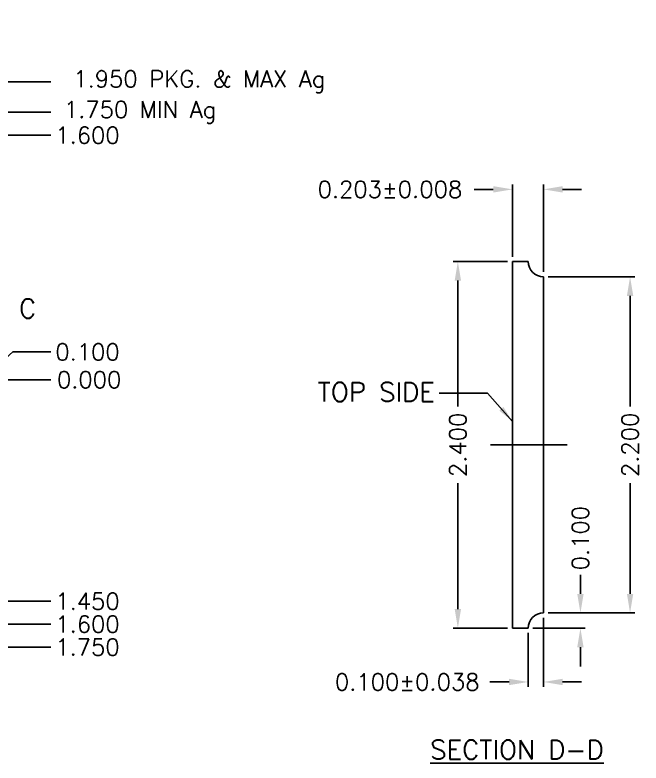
# Model space of a CAD drawing. Extents: x -28 to 112, y -64 to 32.
# Drawn here: x 21.17 to 47.4, y -16.05 to 15.28 of the extents above; entities that cross this region are included whole.
import ezdxf
from ezdxf.enums import TextEntityAlignment as Align
from ezdxf.lldxf.tags import DXFTag

# ---------------------------------------------------------------- set-up
doc = ezdxf.new("R2010")
doc.units = 0
doc.header["$LTSCALE"] = 8
doc.header["$MEASUREMENT"] = 0
doc.layers.add('CEN', color=2, linetype='CENTER')
doc.layers.add('DIM', color=7, linetype='Continuous')
doc.styles.add('SIMPLEX', font='SIMPLEX.shx', dxfattribs={"height": 0.7})
doc.styles.get("Standard").update_dxf_attribs({"font": 'SIMPLEX.shx', "height": 0.8})
tags = doc.linetypes.add('CENTER', pattern=[2, 1.25, -0.25, 0.25, -0.25]).pattern_tags.tags
tags[10:11] = [DXFTag(74, 4), DXFTag(75, 0), DXFTag(340, '0'), DXFTag(46, 1.0), DXFTag(50, 0.0), DXFTag(44, 0.0), DXFTag(45, 0.0)]
tags[8:9] = [DXFTag(74, 4), DXFTag(75, 0), DXFTag(340, '0'), DXFTag(46, 1.0), DXFTag(50, 0.0), DXFTag(44, 0.0), DXFTag(45, 0.0)]
tags[6:7] = [DXFTag(74, 4), DXFTag(75, 0), DXFTag(340, '0'), DXFTag(46, 1.0), DXFTag(50, 0.0), DXFTag(44, 0.0), DXFTag(45, 0.0)]
tags[4:5] = [DXFTag(74, 4), DXFTag(75, 0), DXFTag(340, '0'), DXFTag(46, 1.0), DXFTag(50, 0.0), DXFTag(44, 0.0), DXFTag(45, 0.0)]
doc.dimstyles.new('UNIT', dxfattribs={"dimtxt": 0.7, "dimasz": 0.8, "dimexe": 0.2, "dimexo": 0.2, "dimgap": 0.2, "dimtad": 0, "dimdec": 3, "dimlfac": 0.15625, "dimzin": 0, "dimdsep": 46, "dimtxsty": 'SIMPLEX', "dimcen": 0.2, "dimclrd": 2, "dimclre": 2, "dimclrt": 256, "dimadec": 0, "dimazin": 0, "dimtfac": 1, "dimtdec": 3, "dimtofl": 0, "dimtmove": 0, "dimatfit": 3, "dimfxl": 1, "dimtolj": 1, "dimtzin": 0, "dimlwd": -1, "dimlwe": -1, "dimarcsym": 0})

# ---------------------------------------------------------------- blocks, each defined once
blk = doc.blocks.new('*D1')
at = {"layer": 'DEFPOINTS', "color": 0, "transparency": 16777216}
for p in [(208.664, -267.428), (211.736, -267.428), (231.344, -267.428)]:
    blk.add_point(p, dxfattribs=at)
at = {"layer": 'DIM', "color": 2, "transparency": 16777216}
blk.add_line((211.936, -267.428), (231.344, -267.428), dxfattribs=at)
at = {"layer": 'DIM', "transparency": 16777216, "insert": (232.944, -267.428), "char_height": 0.7, "attachment_point": 5, "style": 'SIMPLEX'}
blk.add_mtext('\\A1;0.000', dxfattribs=at)
blk = doc.blocks.new('*D22')
at = {"layer": 'DEFPOINTS', "color": 0, "transparency": 16777216}
for p in [(231.344, -266.263), (227.544, -266.788), (208.664, -267.428)]:
    blk.add_point(p, dxfattribs=at)
at = {"layer": 'DIM', "color": 2, "transparency": 16777216}
for p, q in [((229.144, -266.788), (229.744, -266.263)), ((229.744, -266.263), (231.344, -266.263)), ((227.744, -266.788), (229.144, -266.788))]:
    blk.add_line(p, q, dxfattribs=at)
at = {"layer": 'DIM', "transparency": 16777216, "insert": (232.877, -266.263), "char_height": 0.7, "attachment_point": 5, "style": 'SIMPLEX'}
blk.add_mtext('\\A1;0.100', dxfattribs=at)
blk = doc.blocks.new('*D24')
at = {"layer": 'DEFPOINTS', "color": 0, "transparency": 16777216}
for p in [(224.344, -254.948), (231.344, -254.948), (208.664, -267.428)]:
    blk.add_point(p, dxfattribs=at)
at = {"layer": 'DIM', "color": 2, "transparency": 16777216}
blk.add_line((224.544, -254.948), (231.344, -254.948), dxfattribs=at)
at = {"layer": 'DIM', "transparency": 16777216, "insert": (237.561, -254.948), "char_height": 0.7, "attachment_point": 5, "style": 'SIMPLEX'}
blk.add_mtext('\\A1;{\\C1;1.950 PKG. &\\C2; MAX Ag}', dxfattribs=at)
blk = doc.blocks.new('*D31')
at = {"layer": 'DEFPOINTS', "color": 0, "transparency": 16777216}
for p in [(221.024, -257.188), (231.344, -257.188), (208.664, -267.428)]:
    blk.add_point(p, dxfattribs=at)
at = {"layer": 'DIM', "color": 2, "transparency": 16777216}
blk.add_line((221.224, -257.188), (231.344, -257.188), dxfattribs=at)
at = {"layer": 'DIM', "transparency": 16777216, "insert": (232.877, -257.188), "char_height": 0.7, "attachment_point": 5, "style": 'SIMPLEX'}
blk.add_mtext('\\A1;1.600', dxfattribs=at)
blk = doc.blocks.new('*D35')
at = {"layer": 'DEFPOINTS', "color": 0, "transparency": 16777216}
for p in [(208.664, -267.428), (227.544, -277.668), (231.344, -277.668)]:
    blk.add_point(p, dxfattribs=at)
at = {"layer": 'DIM', "color": 2, "transparency": 16777216}
blk.add_line((227.744, -277.668), (231.344, -277.668), dxfattribs=at)
at = {"layer": 'DIM', "transparency": 16777216, "insert": (232.877, -277.668), "char_height": 0.7, "attachment_point": 5, "style": 'SIMPLEX'}
blk.add_mtext('\\A1;1.600', dxfattribs=at)
blk = doc.blocks.new('*D54')
at = {"layer": 'DEFPOINTS', "color": 0, "transparency": 16777216}
for p in [(250.674, -259.455), (250.674, -262.476), (251.973, -263.116)]:
    blk.add_point(p, dxfattribs=at)
at = {"layer": 'DIM', "color": 2, "transparency": 16777216}
for p, q in [((250.674, -262.276), (250.674, -259.255)), ((251.973, -262.916), (251.973, -259.255)), ((249.874, -259.455), (249.074, -259.455)), ((252.773, -259.455), (253.573, -259.455))]:
    blk.add_line(p, q, dxfattribs=at)
for points in [[(249.874, -259.322), (249.874, -259.588), (250.674, -259.455)], [(252.773, -259.322), (252.773, -259.588), (251.973, -259.455)]]:
    blk.add_solid(points, dxfattribs=at)
at = {"layer": 'DIM', "transparency": 16777216, "insert": (245.541, -259.455), "char_height": 0.7, "attachment_point": 5, "style": 'SIMPLEX'}
blk.add_mtext('\\A1;0.203%%P0.008', dxfattribs=at)
blk = doc.blocks.new('*D55')
at = {"layer": 'DEFPOINTS', "color": 0, "transparency": 16777216}
for p in [(251.973, -277.196), (251.333, -277.836), (251.333, -280.088)]:
    blk.add_point(p, dxfattribs=at)
at = {"layer": 'DIM', "color": 2, "transparency": 16777216}
for p, q in [((251.973, -277.396), (251.973, -280.288)), ((251.333, -278.036), (251.333, -280.288)), ((250.533, -280.088), (249.733, -280.088)), ((252.773, -280.088), (253.573, -280.088))]:
    blk.add_line(p, q, dxfattribs=at)
for points in [[(250.533, -279.954), (250.533, -280.221), (251.333, -280.088)], [(252.773, -279.954), (252.773, -280.221), (251.973, -280.088)]]:
    blk.add_solid(points, dxfattribs=at)
at = {"layer": 'DIM', "transparency": 16777216, "insert": (246.266, -280.088), "char_height": 0.7, "attachment_point": 5, "style": 'SIMPLEX'}
blk.add_mtext('\\A1;0.100%%P0.038', dxfattribs=at)
blk = doc.blocks.new('*D57')
at = {"color": 2, "transparency": 16777216}
for p, q in [((252.173, -263.116), (255.802, -263.116)), ((255.602, -263.916), (255.602, -268.556)), ((255.602, -276.396), (255.602, -271.756)), ((252.173, -277.196), (255.802, -277.196))]:
    blk.add_line(p, q, dxfattribs=at)
for points in [[(255.469, -263.916), (255.735, -263.916), (255.602, -263.116)], [(255.469, -276.396), (255.735, -276.396), (255.602, -277.196)]]:
    blk.add_solid(points, dxfattribs=at)
at = {"layer": 'DEFPOINTS', "color": 0, "transparency": 16777216}
for p in [(251.973, -263.116), (251.973, -277.196), (255.602, -277.196)]:
    blk.add_point(p, dxfattribs=at)
at = {"transparency": 16777216, "insert": (255.602, -270.156), "char_height": 0.7, "attachment_point": 5, "rotation": 90, "style": 'SIMPLEX'}
blk.add_mtext('\\A1;2.200', dxfattribs=at)
blk = doc.blocks.new('*D56')
at = {"layer": 'DEFPOINTS', "color": 0, "transparency": 16777216}
for p in [(250.674, -262.476), (248.389, -277.836), (250.674, -277.836)]:
    blk.add_point(p, dxfattribs=at)
at = {"layer": 'DIM', "color": 2, "transparency": 16777216}
for p, q in [((250.474, -262.476), (248.189, -262.476)), ((248.389, -263.276), (248.389, -268.556)), ((248.389, -277.036), (248.389, -271.756)), ((250.474, -277.836), (248.189, -277.836))]:
    blk.add_line(p, q, dxfattribs=at)
for points in [[(248.255, -263.276), (248.522, -263.276), (248.389, -262.476)], [(248.255, -277.036), (248.522, -277.036), (248.389, -277.836)]]:
    blk.add_solid(points, dxfattribs=at)
at = {"layer": 'DIM', "transparency": 16777216, "insert": (248.389, -270.156), "char_height": 0.7, "attachment_point": 5, "rotation": 90, "style": 'SIMPLEX'}
blk.add_mtext('\\A1;2.400', dxfattribs=at)
blk = doc.blocks.new('*D85')
at = {"layer": 'DEFPOINTS', "color": 0, "transparency": 16777216}
for p in [(251.973, -277.196), (253.523, -277.196), (251.333, -277.836)]:
    blk.add_point(p, dxfattribs=at)
at = {"layer": 'DIM', "color": 2, "transparency": 16777216}
for p, q in [((253.523, -276.396), (253.523, -275.596)), ((252.173, -277.196), (253.723, -277.196)), ((251.533, -277.836), (253.723, -277.836)), ((253.523, -278.636), (253.523, -279.436))]:
    blk.add_line(p, q, dxfattribs=at)
for points in [[(253.389, -276.396), (253.656, -276.396), (253.523, -277.196)], [(253.389, -278.636), (253.656, -278.636), (253.523, -277.836)]]:
    blk.add_solid(points, dxfattribs=at)
at = {"layer": 'DIM', "transparency": 16777216, "insert": (253.523, -274.062), "char_height": 0.7, "attachment_point": 5, "rotation": 90, "style": 'SIMPLEX'}
blk.add_mtext('\\A1;0.100', dxfattribs=at)
blk = doc.blocks.new('*D88')
at = {"layer": 'DEFPOINTS', "color": 0, "transparency": 16777216}
for p in [(208.664, -267.428), (221.88, -276.708), (231.344, -276.708)]:
    blk.add_point(p, dxfattribs=at)
at = {"layer": 'DIM', "color": 2, "transparency": 16777216}
blk.add_line((222.08, -276.708), (231.344, -276.708), dxfattribs=at)
at = {"layer": 'DIM', "transparency": 16777216, "insert": (232.877, -276.708), "char_height": 0.7, "attachment_point": 5, "style": 'SIMPLEX'}
blk.add_mtext('\\A1;1.450', dxfattribs=at)
blk = doc.blocks.new('*D89')
at = {"layer": 'DEFPOINTS', "color": 0, "transparency": 16777216}
for p in [(208.664, -267.428), (221.88, -278.628), (231.344, -278.628)]:
    blk.add_point(p, dxfattribs=at)
at = {"layer": 'DIM', "color": 2, "transparency": 16777216}
blk.add_line((222.08, -278.628), (231.344, -278.628), dxfattribs=at)
at = {"layer": 'DIM', "transparency": 16777216, "insert": (232.877, -278.628), "char_height": 0.7, "attachment_point": 5, "style": 'SIMPLEX'}
blk.add_mtext('\\A1;1.750', dxfattribs=at)
blk = doc.blocks.new('*D96')
at = {"layer": 'DEFPOINTS', "color": 0, "transparency": 16777216}
for p in [(222.744, -256.228), (231.344, -256.228), (208.664, -267.428)]:
    blk.add_point(p, dxfattribs=at)
at = {"layer": 'DIM', "color": 2, "transparency": 16777216}
blk.add_line((222.944, -256.228), (231.344, -256.228), dxfattribs=at)
at = {"layer": 'DIM', "color": 2, "transparency": 16777216, "insert": (235.077, -256.228), "char_height": 0.7, "attachment_point": 5, "style": 'SIMPLEX'}
blk.add_mtext('\\A1;1.750 MIN Ag', dxfattribs=at)

msp = doc.modelspace()

# ---------------------------------------------------------------- linework, layer by layer
for p, q in [((42.0098, -10.4077), (42.0098, 4.9523)), ((42.669, 4.9523), (42.0098, 4.9523)), ((42.0098, 4.9523), (42.669, 4.9523)), ((43.309, 4.3123), (43.309, -9.7677)), ((43.309, -9.7677), (43.309, -9.7677)), ((42.669, -10.4077), (42.0098, -10.4077)), ((42.0098, -10.4077), (42.669, -10.4077))]:
    msp.add_line(p, q)
for centre, start, end in [((43.309, 4.9523), 180, 270), ((43.309, -10.4077), 90, 180)]:
    msp.add_arc(centre, 0.64, start, end)
at = {"layer": 'CEN', "ltscale": 0.1}
msp.add_line((41.0879, -2.7277), (44.3064, -2.7277), dxfattribs=at)

# ---------------------------------------------------------------- texts
at = {"style": 'SIMPLEX'}
msp.add_text('TOP SIDE', height=0.8, dxfattribs=at).set_placement((38.7569, -0.5144), align=Align.MIDDLE_RIGHT)
at = {"color": 1, "style": 'SIMPLEX'}
msp.add_text('%%USECTION D-D', height=0.8, dxfattribs=at).set_placement((38.5661, -15.8949))
at = {"insert": (21.3396, 3.3788), "char_height": 0.8, "width": 0.918099, "attachment_point": 1}
msp.add_mtext('C', dxfattribs=at)

# ---------------------------------------------------------------- dimensions: what is measured, and where the dimension line sits
dim = msp.add_linear_dim(base=(46.938, -9.7677), p1=(43.309, 4.3123), p2=(43.309, -9.7677), angle=90, dimstyle='UNIT', override={"dimfxl": 0.25, "dimarcsym": 1})
dim.commit()
dim.dimension.update_dxf_attribs({"geometry": '*D57', "text_midpoint": (46.938, -2.7277), "insert": (-208.6642, 267.428)})
at = {"layer": 'DIM'}
dim = msp.add_ordinate_dim(feature_location=(15.68, 12.48), offset=(7, 0), dtype=0, origin=(0, 0), text='{\\C1;<> PKG. &\\C2; MAX Ag}', dimstyle='UNIT', dxfattribs=at)
dim.commit()
dim.dimension.update_dxf_attribs({"geometry": '*D24', "text_midpoint": (28.8967, 12.48), "insert": (-208.6642, 267.428)})
dim = msp.add_ordinate_dim(feature_location=(14.08, 11.2), offset=(8.6, 0), dtype=0, origin=(0, 0), text='<> MIN Ag', dimstyle='UNIT', override={"dimclrt": 2}, dxfattribs=at)
dim.commit()
dim.dimension.update_dxf_attribs({"geometry": '*D96', "text_midpoint": (26.4133, 11.2), "insert": (-208.6642, 267.428)})
for feature_location, offset, picture, middle, set_off in [((12.3602, 10.2396), (10.3198, 0), '*D31', (24.2133, 10.2396), (-208.6642, 267.428)), ((18.88, 0.64), (3.8, 0.5248), '*D22', (24.2133, 1.1648), (-208.6642, 267.428)), ((3.072, 0), (19.608, 0), '*D1', (24.28, 0), (-208.6641658762, 267.4279697418)), ((13.216, -9.28), (9.464, 0), '*D88', (24.2133, -9.28), (-208.6642, 267.428)), ((13.216, -11.2), (9.464, 0), '*D89', (24.2133, -11.2), (-208.6642, 267.428)), ((18.88, -10.24), (3.8, 0), '*D35', (24.2133, -10.24), (-208.6642, 267.428))]:
    dim = msp.add_ordinate_dim(feature_location=feature_location, offset=offset, dtype=0, origin=(0, 0), dimstyle='UNIT', dxfattribs=at)
    dim.commit()
    dim.dimension.update_dxf_attribs({"geometry": picture, "text_midpoint": middle, "insert": set_off})
dim = msp.add_linear_dim(base=(42.0098, 7.973), p1=(43.309, 4.3123), p2=(42.0098, 4.9523), text='<>%%P0.008', dimstyle='UNIT', dxfattribs=at)
dim.commit()
dim.dimension.update_dxf_attribs({"geometry": '*D54', "text_midpoint": (36.8764, 7.973), "dimtype": 128, "insert": (-208.6642, 267.428)})
dim = msp.add_linear_dim(base=(39.7246, -10.4077), p1=(42.0098, 4.9523), p2=(42.0098, -10.4077), angle=90, dimstyle='UNIT', override={"dimfxl": 0.25, "dimarcsym": 1}, dxfattribs=at)
dim.commit()
dim.dimension.update_dxf_attribs({"geometry": '*D56', "text_midpoint": (39.7246, -2.7277), "dimtype": 128, "insert": (-208.6642, 267.428)})
dim = msp.add_linear_dim(base=(44.8584, -9.7677), p1=(42.669, -10.4077), p2=(43.309, -9.7677), angle=90, dimstyle='UNIT', dxfattribs=at)
dim.commit()
dim.dimension.update_dxf_attribs({"geometry": '*D85', "text_midpoint": (44.8584, -6.6344), "insert": (-208.6642, 267.428)})
dim = msp.add_linear_dim(base=(42.669, -12.6597), p1=(43.309, -9.7677), p2=(42.669, -10.4077), text='<>%%P0.038', dimstyle='UNIT', dxfattribs=at)
dim.commit()
dim.dimension.update_dxf_attribs({"geometry": '*D55', "text_midpoint": (37.6023, -12.6597), "insert": (-208.6642, 267.428)})

# ---------------------------------------------------------------- leaders
msp.add_leader([(42.0098, -1.7441), (40.9641, -0.5597), (38.9396, -0.5597)], dimstyle='UNIT', override={"dimasz": 0.7, "dimclrd": 256})

doc.saveas('drawing.dxf')
